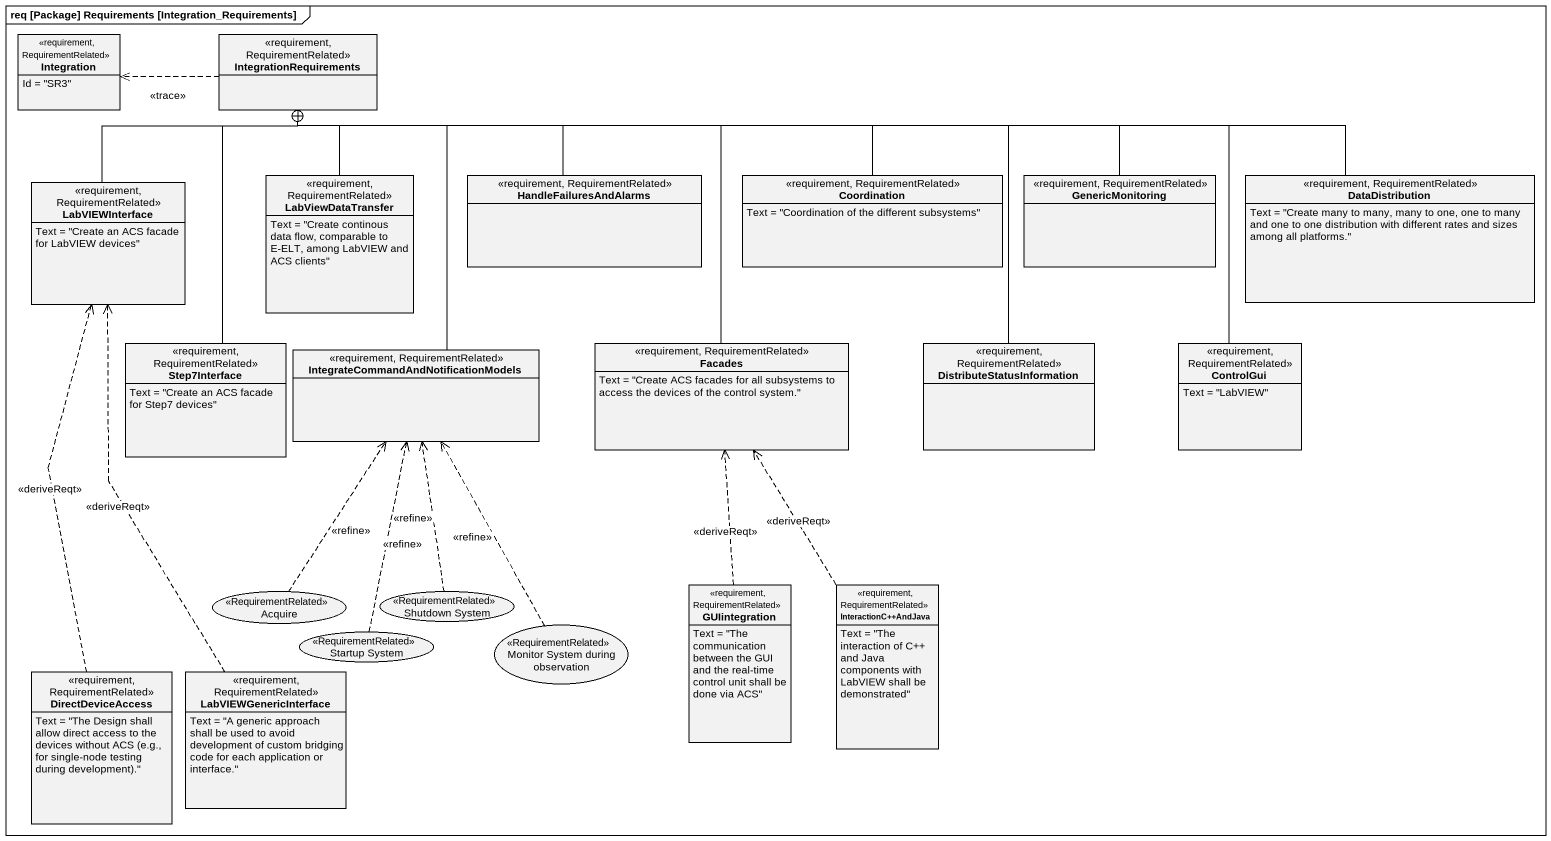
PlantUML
@startuml
mainframe req [Package] Requirements [Integration_Requirements]
allowmixing
hide circle
hide empty members
class Integration <<requirement, RequirementRelated>> {
  Id = "SR3"
}
class IntegrationRequirements <<requirement, RequirementRelated>>
class LabViewDataTransfer <<requirement, RequirementRelated>> {
  Text = "Create continous data flow, comparable to E-ELT, among LabVIEW and ACS clients"
}
class HandleFailuresAndAlarms <<requirement, RequirementRelated>>
class Coordination <<requirement, RequirementRelated>> {
  Text = "Coordination of the different subsystems"
}
class GenericMonitoring <<requirement, RequirementRelated>>
class DataDistribution <<requirement, RequirementRelated>> {
  Text = "Create many to many, many to one, one to many and one to one distribution with different rates and sizes among all platforms."
}
class LabVIEWInterface <<requirement, RequirementRelated>> {
  Text = "Create an ACS facade for LabVIEW devices"
}
class Step7Interface <<requirement, RequirementRelated>> {
  Text = "Create an ACS facade for Step7 devices"
}
class "IntegrateCommandAndNotificationModels" as IntegrateCommandAndNotificat <<requirement, RequirementRelated>>
class Facades <<requirement, RequirementRelated>> {
  Text = "Create ACS facades for all subsystems to access the devices of the control system."
}
class DistributeStatusInformation <<requirement, RequirementRelated>>
class ControlGui <<requirement, RequirementRelated>> {
  Text = "LabVIEW"
}
usecase Acquire <<RequirementRelated>>
usecase "Shutdown System" as Shutdown_System <<RequirementRelated>>
class GUIintegration <<requirement, RequirementRelated>> {
  Text = "The communication between the GUI and the real-time control unit shall be done via ACS"
}
class "InteractionC++AndJava" as InteractionC_AndJava <<requirement, RequirementRelated>> {
  Text = "The interaction of C++ and Java components with LabVIEW shall be demonstrated"
}
usecase "Startup System" as Startup_System <<RequirementRelated>>
usecase "Monitor System during observation" as Monitor_System_during <<RequirementRelated>>
class DirectDeviceAccess <<requirement, RequirementRelated>> {
  {field} Text = "The Design shall allow direct access to the devices without ACS (e.g., for single-node testing during development)."
}
class LabVIEWGenericInterface <<requirement, RequirementRelated>> {
  Text = "A generic approach shall be used to avoid development of custom bridging code for each application or interface."
}
IntegrationRequirements .left.> Integration : <<trace>>
LabViewDataTransfer -up-+ IntegrationRequirements
HandleFailuresAndAlarms -left-+ IntegrationRequirements
Coordination -left-+ IntegrationRequirements
GenericMonitoring -left-+ IntegrationRequirements
DataDistribution -left-+ IntegrationRequirements
LabVIEWInterface -up-+ IntegrationRequirements
Step7Interface -up-+ IntegrationRequirements
IntegrateCommandAndNotificat -up-+ IntegrationRequirements
Facades -up-+ IntegrationRequirements
DistributeStatusInformation -left-+ IntegrationRequirements
ControlGui -left-+ IntegrationRequirements
Acquire .up.> IntegrateCommandAndNotificat : <<refine>>
Shutdown_System .up.> IntegrateCommandAndNotificat : <<refine>>
GUIintegration .up.> Facades : <<deriveReqt>>
InteractionC_AndJava .up.> Facades : <<deriveReqt>>
Startup_System .up.> IntegrateCommandAndNotificat : <<refine>>
Monitor_System_during .up.> IntegrateCommandAndNotificat : <<refine>>
DirectDeviceAccess .up.> LabVIEWInterface : <<deriveReqt>>
LabVIEWGenericInterface .up.> LabVIEWInterface : <<deriveReqt>>
@enduml
